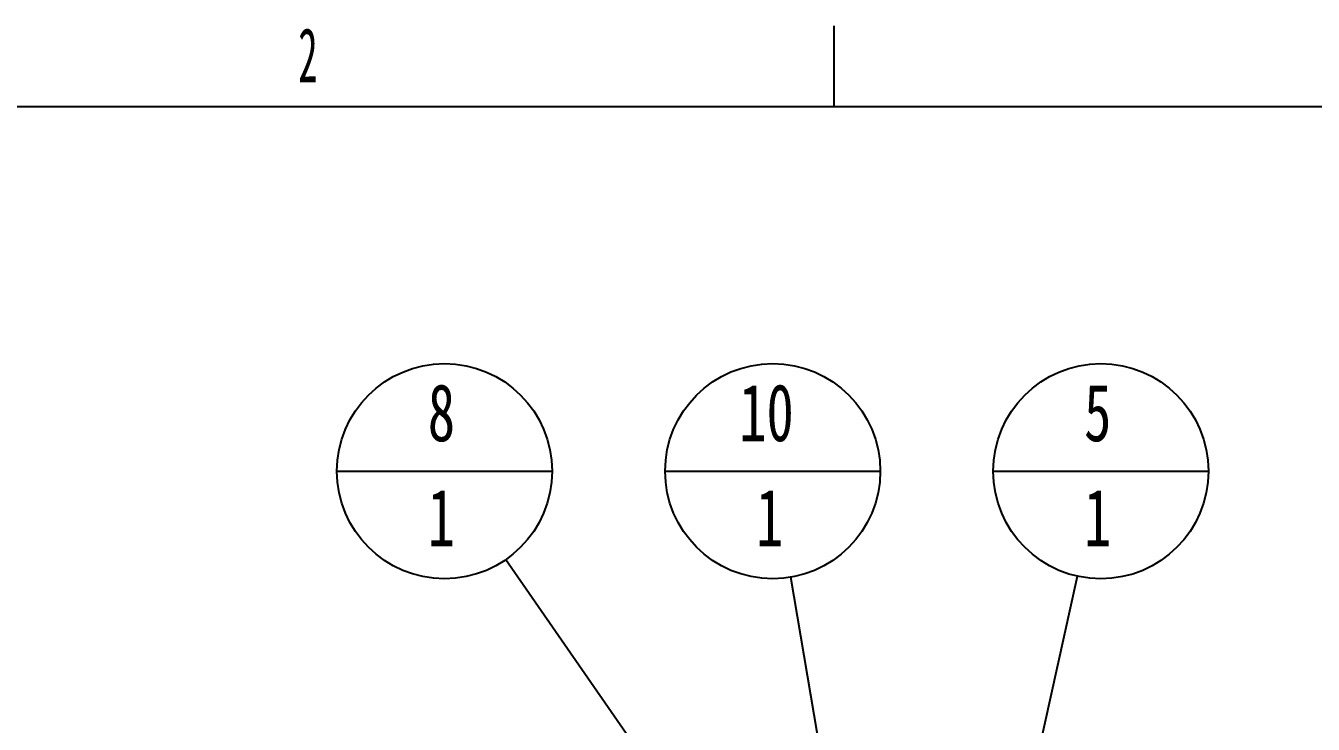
# Model space of a CAD drawing. Header units: millimetres. Extents: x 29 to 2500, y -68 to 1852.
# Drawn here: x 354.8 to 640.2, y 1605 to 1759.8 of the extents above; entities that cross this region are included whole.
import ezdxf

# ---------------------------------------------------------------- set-up
doc = ezdxf.new("R2010")
doc.units = ezdxf.units.MM
doc.header["$LTSCALE"] = 6
doc.layers.add('12', color=4, linetype='Continuous')
doc.styles.add('SLDTEXTSTYLE2', font='TXT', dxfattribs={"width": 0.7})
doc.styles.add('SLDTEXTSTYLE5', font='TXT', dxfattribs={"width": 0.525})
doc.dimstyles.new('SLDDIMSTYLE4', dxfattribs={"dimtxt": 0.18, "dimasz": 4.5, "dimexe": 0, "dimexo": 0.0625, "dimgap": 0, "dimtad": 0, "dimtih": 1, "dimtoh": 1, "dimdec": 0, "dimrnd": 1e-09, "dimzin": 0, "dimdsep": 46, "dimtxsty": 'Standard', "dimsah": 1, "dimcen": 0.09, "dimadec": 0, "dimazin": 0, "dimtfac": 4.5, "dimtdec": 0, "dimtofl": 0, "dimtmove": 0, "dimatfit": 3, "dimfxl": 0, "dimfrac": 2, "dimtolj": 1, "dimtzin": 0, "dimarcsym": 0})

# ---------------------------------------------------------------- blocks, each defined once
blk = doc.blocks.new('블록12')
for p, q in [((533.98, 1759.81), (533.98, 1741.81)), ((2477.98, 1741.81), (47.98, 1741.81))]:
    blk.add_line(p, q)
blk = doc.blocks.new('SW_NOTE_0_1')
at = {"layer": '12', "color": 0}
blk.add_line((-37.44, 19.61), (10.27, 19.61), dxfattribs=at)
blk.add_circle((-13.58, 19.61), 23.85, dxfattribs=at)
at = {"layer": '12', "color": 0, "char_height": 12.7, "attachment_point": 2, "style": 'SLDTEXTSTYLE2'}
for s, insert in [('8', (-14.27, 38.95)), ('1', (-14.27, 15.67))]:
    blk.add_mtext(s, dxfattribs=dict(at, insert=insert))
blk = doc.blocks.new('SW_NOTE_0_2')
at = {"layer": '12', "color": 0}
blk.add_line((-27.85, 23.52), (19.86, 23.52), dxfattribs=at)
blk.add_circle((-3.99, 23.52), 23.85, dxfattribs=at)
at = {"layer": '12', "color": 0, "char_height": 12.7, "attachment_point": 2, "style": 'SLDTEXTSTYLE2'}
for s, insert in [('10', (-5.37, 42.86)), ('1', (-4.68, 19.58))]:
    blk.add_mtext(s, dxfattribs=dict(at, insert=insert))
blk = doc.blocks.new('SW_NOTE_0_3')
at = {"layer": '12', "color": 0}
blk.add_line((-18.68, 23.28), (29.02, 23.28), dxfattribs=at)
blk.add_circle((5.17, 23.28), 23.85, dxfattribs=at)
at = {"layer": '12', "color": 0, "char_height": 12.7, "attachment_point": 2, "style": 'SLDTEXTSTYLE2'}
for s, insert in [('5', (4.48, 42.63)), ('1', (4.48, 19.35))]:
    blk.add_mtext(s, dxfattribs=dict(at, insert=insert))

msp = doc.modelspace()

# ---------------------------------------------------------------- block references
at = {"color": 7, "linetype": 'Continuous'}
msp.add_blockref('블록12', (0, 0), dxfattribs=at)
at = {"layer": '12'}
for name, p in [('SW_NOTE_0_1', (461.222, 1641.496)), ('SW_NOTE_0_2', (524.388, 1637.587)), ('SW_NOTE_0_3', (587.977, 1637.818))]:
    msp.add_blockref(name, p, dxfattribs=at)

# ---------------------------------------------------------------- texts
at = {"layer": '12', "insert": (417.36, 1759.306), "char_height": 12, "attachment_point": 2, "style": 'SLDTEXTSTYLE5'}
msp.add_mtext('2', dxfattribs=at)

# ---------------------------------------------------------------- leaders
at = {"layer": '12'}
for points in [[(492.92, 1595.746), (461.222, 1641.496)], [(537.775, 1558.769), (524.388, 1637.587)], [(562.609, 1523.619), (587.977, 1637.818)]]:
    msp.add_leader(points, dimstyle='SLDDIMSTYLE4', dxfattribs=at)

doc.saveas('drawing.dxf')
